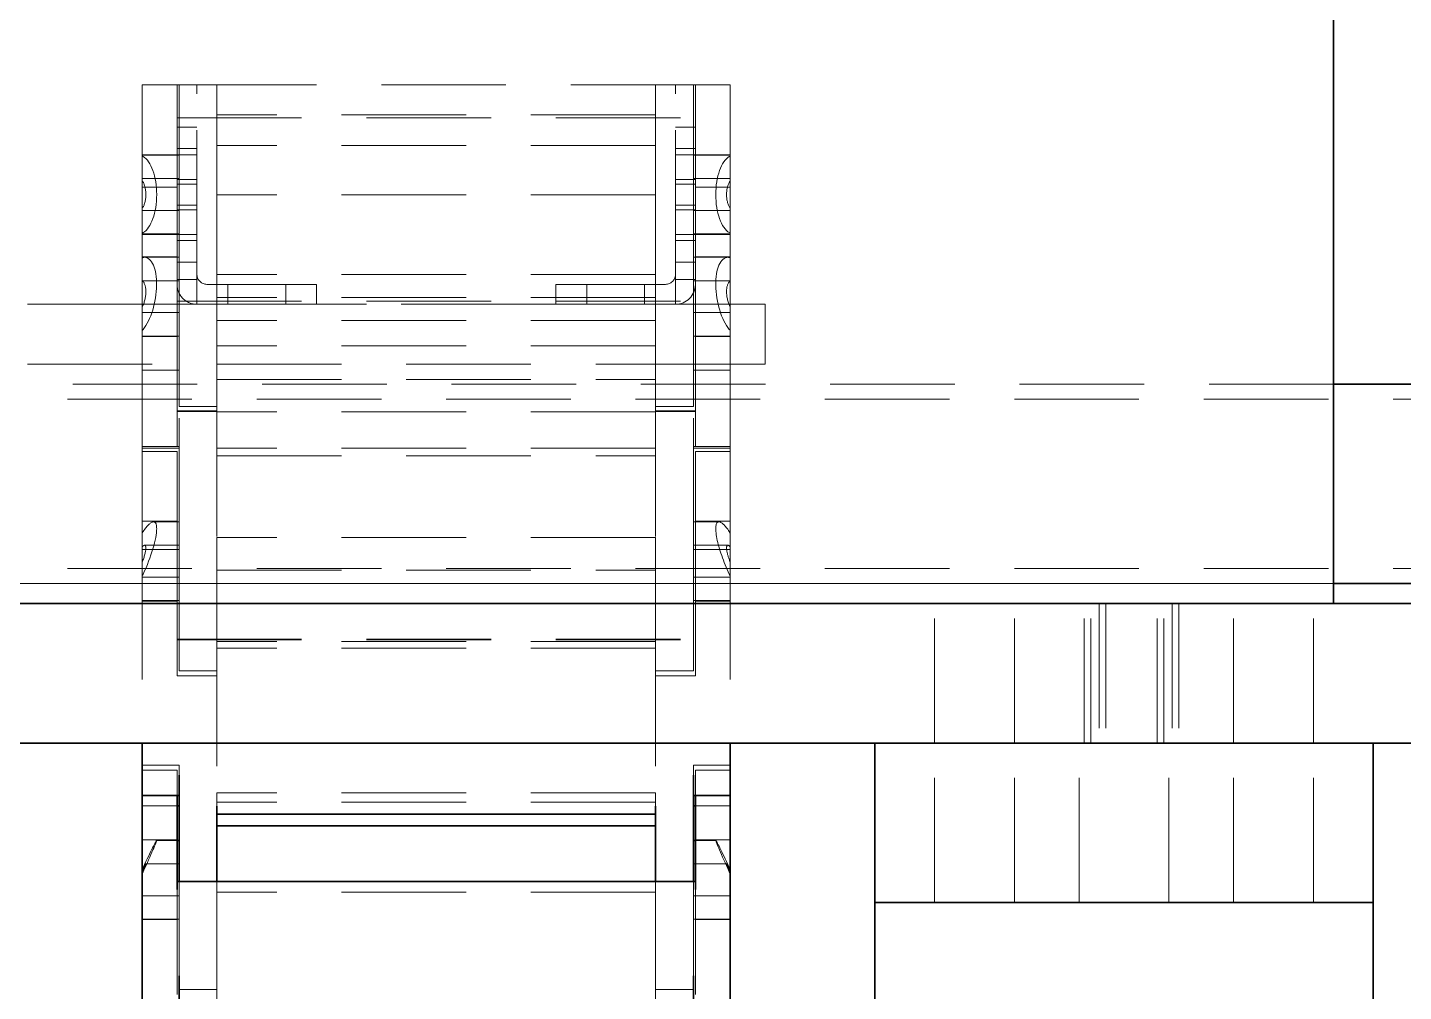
# Model space of a CAD drawing. Header units: millimetres. Extents: x -10155 to 20189, y -25550 to -22580.
# Drawn here: x -9386.2 to -9248.2, y -24658 to -24561.3 of the extents above; entities that cross this region are included whole.
import ezdxf

# ---------------------------------------------------------------- set-up
doc = ezdxf.new("R2010")
doc.units = ezdxf.units.MM
doc.linetypes.add('HIDDEN-HOKUTO', pattern=[3.8, 2.5, -1.3])
doc.layers.add('AM_HID', color=1, linetype='HIDDEN-HOKUTO', lineweight=25)

msp = doc.modelspace()

# ---------------------------------------------------------------- linework, layer by layer
at = {"color": 7, "lineweight": 35}
for p, q in [((-9255.218, -24619.046), (-9255.218, -24499.046)), ((-9096.747, -24597.046), (-9255.217, -24597.046)), ((-9648.748, -24619.046), (-9242.247, -24619.046)), ((-9412.748, -24633.046), (-9242.247, -24633.046)), ((-9301.248, -24633.046), (-9251.248, -24633.046)), ((-9367.248, -24640.181), (-9323.248, -24640.181)), ((-9367.248, -24641.364), (-9323.248, -24641.364)), ((-9371.248, -24646.921), (-9319.248, -24646.921)), ((-9301.248, -24649.046), (-9251.248, -24649.046)), ((-9301.248, -24649.046), (-9301.248, -24688.046)), ((-9251.248, -24649.046), (-9251.248, -24688.046))]:
    msp.add_line(p, q, dxfattribs=at)
at = {"color": 7, "lineweight": 35, "ltscale": 0.324261}
msp.add_line((-9242.247, -24617.046), (-9255.217, -24617.046), dxfattribs=at)
at = {"color": 7, "lineweight": 35, "ltscale": 0.080469}
for p, q in [((-9374.748, -24633.046), (-9374.748, -24636.265)), ((-9315.748, -24633.046), (-9315.748, -24636.265))]:
    msp.add_line(p, q, dxfattribs=at)
at = {"color": 7, "lineweight": 35, "ltscale": 0.4}
for p, q in [((-9301.248, -24633.046), (-9301.248, -24649.046)), ((-9251.248, -24633.046), (-9251.248, -24649.046))]:
    msp.add_line(p, q, dxfattribs=at)
at = {"color": 7, "lineweight": 35, "ltscale": 0.095889}
msp.add_line((-9374.748, -24639.594), (-9374.748, -24635.759), dxfattribs=at)
at = {"color": 7, "lineweight": 35, "ltscale": 0.050607}
for p, q in [((-9374.748, -24638.289), (-9374.748, -24636.265)), ((-9315.748, -24638.289), (-9315.748, -24636.265))]:
    msp.add_line(p, q, dxfattribs=at)
at = {"color": 7, "lineweight": 35, "ltscale": 0.246442}
for p, q in [((-9371.047, -24636.265), (-9371.047, -24646.122)), ((-9319.447, -24636.265), (-9319.447, -24646.122))]:
    msp.add_line(p, q, dxfattribs=at)
at = {"color": 7, "lineweight": 35, "ltscale": 7.93457e-05}
for p, q in [((-9374.748, -24638.292), (-9374.748, -24638.289)), ((-9315.748, -24638.292), (-9315.748, -24638.289))]:
    msp.add_line(p, q, dxfattribs=at)
at = {"color": 7, "lineweight": 35, "ltscale": 0.011761}
msp.add_line((-9374.748, -24638.759), (-9374.748, -24638.289), dxfattribs=at)
at = {"color": 7, "lineweight": 35, "ltscale": 0.092505}
msp.add_line((-9374.748, -24638.292), (-9371.047, -24638.292), dxfattribs=at)
at = {"color": 7, "lineweight": 35, "ltscale": 0.014507}
msp.add_line((-9374.748, -24639.339), (-9374.748, -24638.759), dxfattribs=at)
at = {"color": 7, "lineweight": 35, "ltscale": 8.08716e-05}
msp.add_line((-9374.748, -24639.343), (-9374.748, -24639.339), dxfattribs=at)
at = {"color": 7, "lineweight": 35, "ltscale": 0.032544}
for p, q in [((-9371.248, -24639.594), (-9371.248, -24638.292)), ((-9319.248, -24639.594), (-9319.248, -24638.292)), ((-9315.748, -24639.594), (-9315.748, -24638.292))]:
    msp.add_line(p, q, dxfattribs=at)
at = {"color": 7, "lineweight": 35, "ltscale": 0.005005}
for p, q in [((-9371.248, -24639.343), (-9371.047, -24639.343)), ((-9371.248, -24642.809), (-9371.047, -24642.809))]:
    msp.add_line(p, q, dxfattribs=at)
at = {"color": 7, "lineweight": 35, "ltscale": 0.168814}
for p, q in [((-9367.248, -24639.37), (-9367.248, -24646.122)), ((-9323.248, -24639.37), (-9323.248, -24646.122))]:
    msp.add_line(p, q, dxfattribs=at)
at = {"color": 7, "lineweight": 35, "ltscale": 0.092493}
msp.add_line((-9315.748, -24638.292), (-9319.447, -24638.292), dxfattribs=at)
at = {"color": 7, "lineweight": 35, "ltscale": 0.004993}
for p, q in [((-9319.248, -24639.343), (-9319.447, -24639.343)), ((-9319.447, -24642.809), (-9319.248, -24642.809))]:
    msp.add_line(p, q, dxfattribs=at)
at = {"color": 7, "lineweight": 35, "ltscale": 0.419733}
for p, q in [((-9374.748, -24639.594), (-9374.748, -24656.383)), ((-9315.748, -24639.594), (-9315.748, -24656.383))]:
    msp.add_line(p, q, dxfattribs=at)
at = {"color": 7, "lineweight": 35, "ltscale": 0.203212}
for p, q in [((-9371.248, -24639.594), (-9371.248, -24647.723)), ((-9319.248, -24639.594), (-9319.248, -24647.723))]:
    msp.add_line(p, q, dxfattribs=at)
at = {"color": 7, "lineweight": 35, "ltscale": 0.121498}
msp.add_line((-9374.748, -24645.742), (-9374.748, -24650.602), dxfattribs=at)
at = {"color": 7, "lineweight": 35, "ltscale": 0.019952}
for p, q in [((-9371.047, -24646.921), (-9371.047, -24646.122)), ((-9367.248, -24646.921), (-9367.248, -24646.122)), ((-9323.248, -24646.122), (-9323.248, -24646.921)), ((-9319.447, -24646.921), (-9319.447, -24646.122))]:
    msp.add_line(p, q, dxfattribs=at)
at = {"color": 7, "lineweight": 35, "ltscale": 0.00025177}
msp.add_line((-9374.748, -24650.605), (-9374.748, -24650.595), dxfattribs=at)
at = {"color": 7, "lineweight": 35, "ltscale": 0.067567}
for p, q in [((-9374.748, -24659.086), (-9374.748, -24656.383)), ((-9315.748, -24659.086), (-9315.748, -24656.383))]:
    msp.add_line(p, q, dxfattribs=at)
at = {"color": 7, "lineweight": 35, "ltscale": 0.155334}
for p, q in [((-9371.047, -24656.383), (-9371.047, -24662.597)), ((-9319.447, -24656.383), (-9319.447, -24662.597))]:
    msp.add_line(p, q, dxfattribs=at)
at = {"layer": 'AM_HID', "color": 1, "lineweight": 13, "ltscale": 5}
for p, q in [((-9371.248, -24567.046), (-9374.748, -24567.046)), ((-9374.748, -24578.046), (-9374.748, -24567.046)), ((-9374.748, -24574.526), (-9374.748, -24567.046)), ((-9374.748, -24567.046), (-9371.248, -24567.046)), ((-9319.248, -24567.046), (-9371.248, -24567.046)), ((-9371.248, -24578.046), (-9371.248, -24567.046)), ((-9371.248, -24567.949), (-9371.248, -24567.046)), ((-9371.248, -24567.046), (-9369.248, -24567.046)), ((-9371.047, -24568.963), (-9371.047, -24567.046)), ((-9369.248, -24567.046), (-9369.248, -24567.949)), ((-9367.248, -24567.813), (-9367.248, -24567.046)), ((-9323.248, -24567.813), (-9323.248, -24567.046)), ((-9321.248, -24567.949), (-9321.248, -24567.046)), ((-9319.248, -24567.046), (-9321.248, -24567.046)), ((-9319.447, -24568.963), (-9319.447, -24567.046)), ((-9315.748, -24567.046), (-9319.248, -24567.046)), ((-9319.248, -24578.046), (-9319.248, -24567.046)), ((-9319.248, -24567.046), (-9315.748, -24567.046)), ((-9319.248, -24567.949), (-9319.248, -24567.046)), ((-9315.748, -24578.046), (-9315.748, -24567.046)), ((-9315.748, -24574.526), (-9315.748, -24567.046)), ((-9371.248, -24567.949), (-9371.248, -24584.073)), ((-9371.047, -24570.261), (-9371.047, -24568.963)), ((-9369.248, -24584.073), (-9369.248, -24567.949)), ((-9367.248, -24568.453), (-9367.248, -24567.813)), ((-9367.248, -24570.046), (-9367.248, -24568.453)), ((-9323.248, -24568.453), (-9323.248, -24567.813)), ((-9323.248, -24570.046), (-9323.248, -24568.453)), ((-9321.248, -24584.073), (-9321.248, -24567.949)), ((-9319.447, -24570.261), (-9319.447, -24568.963)), ((-9319.248, -24567.949), (-9319.248, -24584.073)), ((-9371.248, -24570.338), (-9319.248, -24570.338)), ((-9371.047, -24578.046), (-9371.047, -24570.261)), ((-9367.248, -24578.046), (-9367.248, -24570.046)), ((-9323.248, -24570.046), (-9367.248, -24570.046)), ((-9323.248, -24570.046), (-9323.248, -24578.046)), ((-9319.447, -24578.046), (-9319.447, -24570.261)), ((-9369.248, -24571.274), (-9371.248, -24571.274)), ((-9321.248, -24571.274), (-9319.248, -24571.274)), ((-9367.248, -24581.726), (-9367.248, -24573.111)), ((-9323.248, -24573.111), (-9367.248, -24573.111)), ((-9323.248, -24573.111), (-9323.248, -24581.726)), ((-9374.748, -24574.046), (-9371.248, -24574.046)), ((-9374.748, -24574.046), (-9371.248, -24574.046)), ((-9374.748, -24588.468), (-9374.748, -24574.526)), ((-9374.647, -24574.096), (-9371.047, -24574.096)), ((-9369.248, -24573.429), (-9371.248, -24573.429)), ((-9371.248, -24574.046), (-9369.248, -24574.046)), ((-9321.248, -24573.429), (-9319.248, -24573.429)), ((-9319.248, -24574.046), (-9321.248, -24574.046)), ((-9319.447, -24574.096), (-9315.848, -24574.096)), ((-9319.248, -24574.046), (-9315.748, -24574.046)), ((-9319.248, -24574.046), (-9315.748, -24574.046)), ((-9315.748, -24588.468), (-9315.748, -24574.526)), ((-9374.748, -24576.446), (-9371.047, -24576.446)), ((-9374.748, -24577.286), (-9371.248, -24577.286)), ((-9369.248, -24576.515), (-9371.248, -24576.515)), ((-9369.248, -24577.003), (-9371.248, -24577.003)), ((-9371.047, -24578.046), (-9371.047, -24576.446)), ((-9321.248, -24576.515), (-9319.248, -24576.515)), ((-9321.248, -24577.003), (-9319.248, -24577.003)), ((-9319.447, -24578.046), (-9319.447, -24576.446)), ((-9319.447, -24576.446), (-9315.748, -24576.446)), ((-9319.248, -24577.286), (-9315.748, -24577.286)), ((-9374.748, -24589.046), (-9374.748, -24578.046)), ((-9371.248, -24589.046), (-9371.248, -24578.046)), ((-9371.047, -24578.046), (-9371.047, -24579.646)), ((-9371.047, -24585.832), (-9371.047, -24578.046)), ((-9367.248, -24585.296), (-9367.248, -24578.046)), ((-9323.248, -24578.063), (-9367.248, -24578.063)), ((-9323.248, -24578.046), (-9323.248, -24585.296)), ((-9319.447, -24585.832), (-9319.447, -24578.046)), ((-9319.447, -24579.646), (-9319.447, -24578.046)), ((-9319.248, -24589.046), (-9319.248, -24578.046)), ((-9315.748, -24589.046), (-9315.748, -24578.046)), ((-9374.748, -24579.646), (-9371.047, -24579.646)), ((-9369.248, -24579.09), (-9371.248, -24579.09)), ((-9369.248, -24579.577), (-9371.248, -24579.577)), ((-9321.248, -24579.09), (-9319.248, -24579.09)), ((-9321.248, -24579.577), (-9319.248, -24579.577)), ((-9319.447, -24579.646), (-9315.748, -24579.646)), ((-9374.748, -24582.046), (-9371.248, -24582.046)), ((-9374.748, -24582.046), (-9371.248, -24582.046)), ((-9374.647, -24581.996), (-9371.047, -24581.996)), ((-9371.248, -24582.046), (-9369.248, -24582.046)), ((-9369.248, -24582.664), (-9371.248, -24582.664)), ((-9367.248, -24587.772), (-9367.248, -24581.726)), ((-9323.248, -24581.726), (-9323.248, -24587.772)), ((-9319.248, -24582.046), (-9321.248, -24582.046)), ((-9321.248, -24582.664), (-9319.248, -24582.664)), ((-9319.447, -24581.996), (-9315.848, -24581.996)), ((-9319.248, -24582.046), (-9315.748, -24582.046)), ((-9319.248, -24582.046), (-9315.748, -24582.046)), ((-9371.248, -24586.092), (-9371.248, -24584.073)), ((-9369.248, -24584.073), (-9369.248, -24586.046)), ((-9321.248, -24586.046), (-9321.248, -24584.073)), ((-9319.248, -24586.092), (-9319.248, -24584.073)), ((-9374.748, -24584.286), (-9371.248, -24584.286)), ((-9374.533, -24584.336), (-9371.047, -24584.336)), ((-9369.248, -24584.819), (-9371.248, -24584.819)), ((-9367.248, -24586.046), (-9367.248, -24585.296)), ((-9323.248, -24585.296), (-9323.248, -24586.046)), ((-9321.248, -24584.819), (-9319.248, -24584.819)), ((-9319.447, -24584.336), (-9315.962, -24584.336)), ((-9319.248, -24584.286), (-9315.748, -24584.286)), ((-9374.748, -24586.686), (-9371.047, -24586.686)), ((-9371.248, -24586.092), (-9371.248, -24587.046)), ((-9371.248, -24586.546), (-9369.248, -24586.546)), ((-9371.047, -24587.13), (-9371.047, -24585.832)), ((-9369.248, -24586.046), (-9369.247, -24586.092)), ((-9369.248, -24589.046), (-9369.248, -24586.046)), ((-9367.248, -24587.64), (-9367.248, -24586.046)), ((-9323.248, -24586.046), (-9367.248, -24586.046)), ((-9323.248, -24587.64), (-9323.248, -24586.046)), ((-9321.248, -24589.046), (-9321.248, -24586.046)), ((-9321.248, -24586.046), (-9321.248, -24586.092)), ((-9319.248, -24586.546), (-9321.248, -24586.546)), ((-9319.447, -24587.13), (-9319.447, -24585.832)), ((-9319.447, -24586.686), (-9315.748, -24586.686)), ((-9319.248, -24586.092), (-9319.248, -24587.046)), ((-9371.047, -24589.046), (-9371.047, -24587.13)), ((-9360.748, -24587.046), (-9368.248, -24587.046)), ((-9367.248, -24588.28), (-9367.248, -24587.64)), ((-9367.248, -24588.352), (-9367.248, -24587.772)), ((-9367.248, -24589.046), (-9367.248, -24588.28)), ((-9367.248, -24588.352), (-9367.248, -24593.222)), ((-9323.248, -24588.352), (-9367.248, -24588.352)), ((-9366.147, -24589.046), (-9366.147, -24587.046)), ((-9366.147, -24589.046), (-9366.147, -24587.046)), ((-9360.748, -24587.046), (-9357.248, -24587.046)), ((-9360.348, -24587.046), (-9360.348, -24589.046)), ((-9360.348, -24587.046), (-9360.348, -24589.046)), ((-9357.248, -24589.046), (-9357.248, -24587.046)), ((-9333.248, -24587.046), (-9329.748, -24587.046)), ((-9333.248, -24589.046), (-9333.248, -24587.046)), ((-9330.147, -24589.046), (-9330.147, -24587.046)), ((-9330.147, -24589.046), (-9330.147, -24587.046)), ((-9322.248, -24587.046), (-9329.748, -24587.046)), ((-9324.348, -24587.046), (-9324.348, -24589.046)), ((-9324.348, -24587.046), (-9324.348, -24589.046)), ((-9323.248, -24588.28), (-9323.248, -24587.64)), ((-9323.248, -24587.772), (-9323.248, -24588.352)), ((-9323.248, -24589.046), (-9323.248, -24588.28)), ((-9323.248, -24588.352), (-9323.248, -24593.222)), ((-9319.447, -24589.046), (-9319.447, -24587.13)), ((-9317.248, -24589.046), (-9386.248, -24589.046)), ((-9374.748, -24588.468), (-9374.748, -24595.548)), ((-9371.248, -24589.046), (-9374.748, -24589.046)), ((-9374.748, -24594.439), (-9374.748, -24589.046)), ((-9371.248, -24588.723), (-9319.248, -24588.723)), ((-9369.248, -24589.046), (-9371.248, -24589.046)), ((-9371.248, -24589.046), (-9371.248, -24591.896)), ((-9371.047, -24588.996), (-9371.047, -24589.886)), ((-9371.047, -24592.954), (-9371.047, -24589.046)), ((-9360.748, -24589.046), (-9369.248, -24589.046)), ((-9360.748, -24589.046), (-9357.248, -24589.046)), ((-9333.248, -24589.046), (-9357.248, -24589.046)), ((-9333.248, -24589.046), (-9329.748, -24589.046)), ((-9329.748, -24589.046), (-9321.248, -24589.046)), ((-9319.248, -24589.046), (-9321.248, -24589.046)), ((-9319.447, -24589.886), (-9319.447, -24588.996)), ((-9319.447, -24592.954), (-9319.447, -24589.046)), ((-9315.748, -24589.046), (-9319.248, -24589.046)), ((-9319.248, -24589.046), (-9319.248, -24591.896)), ((-9317.248, -24589.046), (-9312.248, -24589.046)), ((-9315.748, -24588.468), (-9315.748, -24595.548)), ((-9315.748, -24594.439), (-9315.748, -24589.046)), ((-9312.248, -24595.046), (-9312.248, -24589.046)), ((-9374.748, -24589.886), (-9371.047, -24589.886)), ((-9367.248, -24597.819), (-9367.248, -24590.66)), ((-9323.248, -24590.66), (-9367.248, -24590.66)), ((-9323.248, -24590.66), (-9323.248, -24597.819)), ((-9319.447, -24589.886), (-9315.748, -24589.886)), ((-9374.748, -24592.286), (-9371.248, -24592.286)), ((-9374.647, -24592.236), (-9371.047, -24592.236)), ((-9371.248, -24594.439), (-9371.248, -24591.896)), ((-9319.447, -24592.236), (-9315.848, -24592.236)), ((-9319.248, -24594.439), (-9319.248, -24591.896)), ((-9319.248, -24592.286), (-9315.748, -24592.286)), ((-9371.047, -24594.346), (-9371.047, -24592.954)), ((-9367.248, -24595.346), (-9367.248, -24593.222)), ((-9323.248, -24593.222), (-9367.248, -24593.222)), ((-9323.248, -24595.346), (-9323.248, -24593.222)), ((-9319.447, -24594.346), (-9319.447, -24592.954)), ((-9386.248, -24595.046), (-9317.248, -24595.046)), ((-9374.748, -24594.439), (-9374.748, -24612.78)), ((-9371.248, -24594.439), (-9371.248, -24603.319)), ((-9371.047, -24595.649), (-9371.047, -24594.346)), ((-9319.447, -24595.649), (-9319.447, -24594.346)), ((-9319.248, -24594.439), (-9319.248, -24603.319)), ((-9312.248, -24595.046), (-9317.248, -24595.046)), ((-9315.748, -24594.439), (-9315.748, -24612.78)), ((-9374.748, -24595.649), (-9374.748, -24595.548)), ((-9374.748, -24595.649), (-9371.047, -24595.649)), ((-9371.047, -24595.548), (-9371.047, -24598.708)), ((-9367.248, -24596.062), (-9367.248, -24595.346)), ((-9367.248, -24596.584), (-9367.248, -24596.062)), ((-9367.248, -24596.543), (-9367.248, -24598.708)), ((-9367.248, -24596.584), (-9323.248, -24596.584)), ((-9323.248, -24596.062), (-9323.248, -24595.346)), ((-9323.248, -24596.584), (-9323.248, -24596.062)), ((-9323.248, -24596.543), (-9323.248, -24598.708)), ((-9319.447, -24595.548), (-9319.447, -24598.708)), ((-9315.748, -24595.649), (-9319.447, -24595.649)), ((-9315.748, -24595.649), (-9315.748, -24595.548)), ((-9255.217, -24597.046), (-9505.218, -24597.046)), ((-9367.248, -24599.748), (-9367.248, -24597.819)), ((-9323.248, -24597.819), (-9323.248, -24599.733)), ((-8666.748, -24598.546), (-9655.748, -24598.546)), ((-9371.047, -24599.286), (-9371.047, -24598.708)), ((-9371.047, -24599.286), (-9367.248, -24599.286)), ((-9367.248, -24599.286), (-9367.248, -24598.708)), ((-9323.248, -24598.708), (-9323.248, -24599.286)), ((-9323.248, -24599.286), (-9319.447, -24599.286)), ((-9319.447, -24599.286), (-9319.447, -24598.708)), ((-9371.248, -24599.732), (-9367.248, -24599.732)), ((-9371.248, -24599.786), (-9367.248, -24599.786)), ((-9371.047, -24603.135), (-9371.047, -24600.474)), ((-9367.248, -24599.825), (-9367.248, -24599.732)), ((-9367.248, -24599.825), (-9367.248, -24612.439)), ((-9323.248, -24599.825), (-9367.248, -24599.825)), ((-9323.248, -24599.732), (-9323.248, -24599.825)), ((-9323.248, -24599.732), (-9319.248, -24599.732)), ((-9323.248, -24599.786), (-9319.248, -24599.786)), ((-9323.248, -24599.825), (-9323.248, -24612.439)), ((-9319.447, -24603.135), (-9319.447, -24600.474)), ((-9374.748, -24603.312), (-9371.047, -24603.312)), ((-9374.748, -24603.463), (-9371.047, -24603.463)), ((-9371.047, -24603.312), (-9371.047, -24603.135)), ((-9371.047, -24605.279), (-9371.047, -24603.312)), ((-9323.248, -24603.489), (-9367.248, -24603.489)), ((-9319.447, -24603.312), (-9319.447, -24603.135)), ((-9319.447, -24605.279), (-9319.447, -24603.312)), ((-9315.748, -24603.312), (-9319.447, -24603.312)), ((-9315.748, -24603.463), (-9319.447, -24603.463)), ((-9374.748, -24614.176), (-9374.748, -24603.812)), ((-9374.748, -24603.812), (-9371.248, -24603.812)), ((-9371.248, -24614.176), (-9371.248, -24603.812)), ((-9367.248, -24604.248), (-9323.248, -24604.248)), ((-9319.248, -24614.176), (-9319.248, -24603.812)), ((-9319.248, -24603.812), (-9315.748, -24603.812)), ((-9315.748, -24614.176), (-9315.748, -24603.812)), ((-9371.047, -24612.151), (-9371.047, -24605.279)), ((-9319.447, -24612.151), (-9319.447, -24605.279)), ((-9374.748, -24610.812), (-9371.248, -24610.812)), ((-9373.603, -24610.862), (-9371.047, -24610.862)), ((-9319.447, -24610.862), (-9316.892, -24610.862)), ((-9319.248, -24610.812), (-9315.748, -24610.812)), ((-9374.748, -24612.042), (-9374.647, -24611.835)), ((-9374.748, -24613.374), (-9374.748, -24612.042)), ((-9374.748, -24613.624), (-9374.748, -24612.78)), ((-9371.047, -24613.297), (-9371.047, -24612.151)), ((-9371.047, -24612.78), (-9371.047, -24620.965)), ((-9367.248, -24614.922), (-9367.248, -24612.439)), ((-9323.248, -24612.439), (-9367.248, -24612.439)), ((-9323.248, -24614.922), (-9323.248, -24612.439)), ((-9319.447, -24613.297), (-9319.447, -24612.151)), ((-9319.447, -24612.78), (-9319.447, -24620.965)), ((-9315.748, -24613.374), (-9315.748, -24612.042)), ((-9315.748, -24613.624), (-9315.748, -24612.78)), ((-9374.748, -24613.374), (-9374.748, -24615.117)), ((-9374.748, -24613.624), (-9371.047, -24613.624)), ((-9374.748, -24614.176), (-9374.748, -24633.046)), ((-9374.504, -24613.212), (-9371.047, -24613.212)), ((-9371.248, -24614.176), (-9371.248, -24624.87)), ((-9371.047, -24613.486), (-9371.047, -24613.212)), ((-9371.047, -24613.624), (-9371.047, -24613.297)), ((-9371.047, -24613.486), (-9371.047, -24616.412)), ((-9319.447, -24613.486), (-9319.447, -24613.212)), ((-9319.447, -24613.212), (-9315.991, -24613.212)), ((-9319.447, -24613.624), (-9319.447, -24613.297)), ((-9319.447, -24616.412), (-9319.447, -24613.486)), ((-9315.748, -24613.624), (-9319.447, -24613.624)), ((-9319.248, -24614.176), (-9319.248, -24624.87)), ((-9315.748, -24613.374), (-9315.748, -24615.117)), ((-9315.748, -24614.176), (-9315.748, -24633.046)), ((-8666.748, -24615.546), (-9655.748, -24615.546)), ((-9374.748, -24616.255), (-9374.748, -24614.924)), ((-9367.248, -24615.565), (-9367.248, -24614.922)), ((-9367.248, -24615.358), (-9367.248, -24620.965)), ((-9367.248, -24615.696), (-9367.248, -24615.565)), ((-9367.248, -24615.696), (-9323.248, -24615.696)), ((-9323.248, -24615.565), (-9323.248, -24614.922)), ((-9323.248, -24615.358), (-9323.248, -24620.965)), ((-9323.248, -24615.696), (-9323.248, -24615.565)), ((-9315.748, -24616.255), (-9315.748, -24614.924)), ((-9255.217, -24617.046), (-9498.748, -24617.046)), ((-8843.747, -24617.046), (-9498.748, -24617.046)), ((-9374.748, -24616.255), (-9374.748, -24618.662)), ((-9374.748, -24616.256), (-9374.748, -24616.412)), ((-9374.748, -24616.412), (-9371.047, -24616.412)), ((-9319.447, -24616.412), (-9315.748, -24616.412)), ((-9315.748, -24616.255), (-9315.748, -24618.639)), ((-9505.218, -24619.046), (-9255.218, -24619.046)), ((-9374.748, -24618.812), (-9371.248, -24618.812)), ((-9374.647, -24618.762), (-9371.047, -24618.762)), ((-9319.447, -24618.762), (-9315.848, -24618.762)), ((-9319.248, -24618.812), (-9315.748, -24618.812)), ((-9295.248, -24633.046), (-9295.248, -24619.046)), ((-9287.248, -24633.046), (-9287.248, -24619.046)), ((-9280.248, -24633.046), (-9280.248, -24619.046)), ((-9279.571, -24633.046), (-9279.571, -24619.046)), ((-9278.748, -24619.046), (-9278.748, -24633.046)), ((-9278.748, -24619.046), (-9278.748, -24633.046)), ((-9278.748, -24619.046), (-9278.748, -24633.046)), ((-9278.748, -24619.046), (-9278.748, -24633.046)), ((-9278.071, -24619.046), (-9278.071, -24633.046)), ((-9278.071, -24619.046), (-9278.071, -24633.046)), ((-9272.924, -24633.046), (-9272.924, -24619.046)), ((-9272.248, -24633.046), (-9272.248, -24619.046)), ((-9271.424, -24619.046), (-9271.424, -24633.046)), ((-9271.424, -24619.046), (-9271.424, -24633.046)), ((-9270.748, -24619.046), (-9270.748, -24633.046)), ((-9270.748, -24619.046), (-9270.748, -24633.046)), ((-9270.748, -24619.046), (-9270.748, -24633.046)), ((-9270.748, -24619.046), (-9270.748, -24633.046)), ((-9265.248, -24633.046), (-9265.248, -24619.046)), ((-9257.248, -24633.046), (-9257.248, -24619.046)), ((-9371.047, -24625.812), (-9371.047, -24620.965)), ((-9367.248, -24625.812), (-9367.248, -24620.965)), ((-9323.248, -24620.965), (-9323.248, -24625.812)), ((-9319.447, -24625.812), (-9319.447, -24620.965)), ((-9371.248, -24622.627), (-9319.248, -24622.627)), ((-9371.248, -24622.703), (-9319.248, -24622.703)), ((-9367.248, -24622.856), (-9367.248, -24638.048)), ((-9323.248, -24622.856), (-9367.248, -24622.856)), ((-9323.248, -24622.856), (-9323.248, -24638.048)), ((-9323.248, -24623.522), (-9367.248, -24623.522)), ((-9371.248, -24626.293), (-9371.248, -24624.87)), ((-9319.248, -24626.293), (-9319.248, -24624.87)), ((-9371.248, -24626.312), (-9371.248, -24626.293)), ((-9371.248, -24626.312), (-9367.248, -24626.312)), ((-9371.047, -24625.812), (-9367.248, -24625.812)), ((-9323.248, -24625.812), (-9319.447, -24625.812)), ((-9323.248, -24626.312), (-9319.248, -24626.312)), ((-9319.248, -24626.312), (-9319.248, -24626.293)), ((-9295.248, -24649.046), (-9295.248, -24633.046)), ((-9287.248, -24649.046), (-9287.248, -24633.046)), ((-9280.748, -24649.046), (-9280.748, -24633.046)), ((-9271.748, -24649.046), (-9271.748, -24633.046)), ((-9265.248, -24649.046), (-9265.248, -24633.046)), ((-9257.248, -24649.046), (-9257.248, -24633.046)), ((-9374.748, -24635.259), (-9371.047, -24635.259)), ((-9371.047, -24636.666), (-9371.047, -24635.259)), ((-9319.447, -24636.666), (-9319.447, -24635.259)), ((-9315.748, -24635.259), (-9319.447, -24635.259)), ((-9374.748, -24635.759), (-9371.248, -24635.759)), ((-9371.248, -24638.292), (-9371.248, -24635.759)), ((-9319.248, -24638.292), (-9319.248, -24635.759)), ((-9319.248, -24635.759), (-9315.748, -24635.759)), ((-9315.748, -24638.292), (-9315.748, -24635.759)), ((-9374.748, -24639.343), (-9371.248, -24639.343)), ((-9367.248, -24639.369), (-9367.248, -24638.048)), ((-9323.248, -24638.048), (-9367.248, -24638.048)), ((-9323.248, -24638.973), (-9367.248, -24638.973)), ((-9323.248, -24639.369), (-9323.248, -24638.048)), ((-9315.748, -24639.343), (-9319.248, -24639.343)), ((-9315.748, -24638.759), (-9315.748, -24638.289)), ((-9315.748, -24639.339), (-9315.748, -24638.759)), ((-9315.748, -24639.343), (-9315.748, -24639.339)), ((-9374.748, -24642.759), (-9371.248, -24642.759)), ((-9373.293, -24642.809), (-9371.248, -24642.809)), ((-9319.248, -24642.759), (-9315.748, -24642.759)), ((-9319.248, -24642.809), (-9317.201, -24642.809)), ((-9374.379, -24645.158), (-9374.377, -24645.161)), ((-9374.379, -24645.158), (-9371.047, -24645.158)), ((-9371.047, -24645.158), (-9371.047, -24648.356)), ((-9319.447, -24648.356), (-9319.447, -24645.158)), ((-9319.447, -24645.158), (-9316.116, -24645.158)), ((-9316.118, -24645.161), (-9316.116, -24645.158)), ((-9315.748, -24645.742), (-9315.748, -24650.602)), ((-9371.248, -24647.475), (-9371.248, -24646.921)), ((-9371.248, -24648.81), (-9371.248, -24647.475)), ((-9371.047, -24657.74), (-9371.047, -24646.921)), ((-9367.248, -24657.74), (-9367.248, -24646.921)), ((-9323.248, -24646.921), (-9323.248, -24657.74)), ((-9319.447, -24657.74), (-9319.447, -24646.921)), ((-9319.248, -24647.475), (-9319.248, -24646.921)), ((-9319.248, -24648.81), (-9319.248, -24647.475)), ((-9374.748, -24648.358), (-9371.047, -24648.358)), ((-9371.248, -24655.485), (-9371.248, -24648.81)), ((-9371.047, -24648.358), (-9371.047, -24648.356)), ((-9367.248, -24648.014), (-9367.248, -24658.744)), ((-9323.248, -24648.014), (-9367.248, -24648.014)), ((-9323.248, -24648.014), (-9323.248, -24658.744)), ((-9319.447, -24648.358), (-9319.447, -24648.356)), ((-9319.447, -24648.358), (-9315.748, -24648.358)), ((-9319.248, -24655.485), (-9319.248, -24648.81)), ((-9374.748, -24650.759), (-9371.248, -24650.759)), ((-9374.647, -24650.708), (-9371.047, -24650.708)), ((-9319.447, -24650.708), (-9315.848, -24650.708)), ((-9319.248, -24650.759), (-9315.748, -24650.759)), ((-9371.248, -24658.259), (-9371.248, -24655.485)), ((-9319.248, -24658.259), (-9319.248, -24655.485)), ((-9371.047, -24657.759), (-9371.047, -24657.74)), ((-9371.047, -24657.759), (-9367.248, -24657.759)), ((-9367.248, -24657.759), (-9367.248, -24657.74)), ((-9323.248, -24657.74), (-9323.248, -24657.759)), ((-9323.248, -24657.759), (-9319.447, -24657.759)), ((-9319.447, -24657.759), (-9319.447, -24657.74))]:
    msp.add_line(p, q, dxfattribs=at)
for points in [[(-9374.748, -24574.28), (-9374.732, -24574.233), (-9374.711, -24574.219), (-9374.696, -24574.216), (-9374.647, -24574.229)], [(-9315.848, -24574.096), (-9315.782, -24574.121), (-9315.748, -24574.182), (-9315.748, -24574.224)], [(-9315.848, -24574.229), (-9315.811, -24574.216), (-9315.791, -24574.217), (-9315.775, -24574.223), (-9315.759, -24574.238), (-9315.748, -24574.28)], [(-9374.647, -24581.863), (-9374.692, -24581.877), (-9374.712, -24581.874), (-9374.731, -24581.86), (-9374.748, -24581.812)], [(-9315.748, -24581.812), (-9315.751, -24581.838), (-9315.765, -24581.862), (-9315.782, -24581.873), (-9315.8, -24581.877), (-9315.848, -24581.863)], [(-9315.748, -24581.869), (-9315.756, -24581.938), (-9315.806, -24581.987), (-9315.848, -24581.996)], [(-9374.647, -24591.577), (-9374.692, -24591.621), (-9374.712, -24591.632), (-9374.725, -24591.634), (-9374.731, -24591.632), (-9374.743, -24591.621), (-9374.748, -24591.598)], [(-9374.647, -24592.236), (-9374.713, -24592.212), (-9374.747, -24592.151), (-9374.748, -24592.109)], [(-9315.748, -24591.598), (-9315.749, -24591.614), (-9315.755, -24591.627), (-9315.764, -24591.633), (-9315.778, -24591.633), (-9315.787, -24591.63), (-9315.805, -24591.62), (-9315.848, -24591.577)], [(-9315.848, -24611.835), (-9315.76, -24611.996), (-9315.748, -24612.036), (-9315.748, -24612.042)], [(-9374.647, -24616.105), (-9374.712, -24616.227), (-9374.731, -24616.254), (-9374.74, -24616.261), (-9374.745, -24616.262), (-9374.748, -24616.255)], [(-9315.748, -24616.255), (-9315.748, -24616.26), (-9315.748, -24616.262), (-9315.75, -24616.263), (-9315.753, -24616.262), (-9315.758, -24616.259), (-9315.767, -24616.25), (-9315.811, -24616.178), (-9315.848, -24616.105)], [(-9315.748, -24618.639), (-9315.756, -24618.704), (-9315.806, -24618.753), (-9315.848, -24618.762)], [(-9374.748, -24645.88), (-9374.401, -24645.188), (-9374.383, -24645.162), (-9374.38, -24645.159), (-9374.379, -24645.158)], [(-9374.377, -24645.161), (-9374.379, -24645.172), (-9374.394, -24645.218), (-9374.748, -24646.04)], [(-9315.748, -24646.04), (-9316.108, -24645.197), (-9316.116, -24645.168), (-9316.118, -24645.161)], [(-9316.116, -24645.158), (-9316.114, -24645.159), (-9316.111, -24645.163), (-9316.093, -24645.19), (-9315.748, -24645.88)]]:
    msp.add_lwpolyline(points, dxfattribs=at)
for centre, radius, start, end in [((-9374.647, -24574.196), 0.1, 90.00181, 180.50685), ((-9374.647, -24581.896), 0.1, 179.49315, 269.99818), ((-9374.622, -24584.467), 0.125, 101.68342, 177.88879), ((-9374.532, -24585.125), 0.789, 90.056, 98.41032), ((-9315.963, -24585.126), 0.79, 81.5902, 89.93443), ((-9315.873, -24584.467), 0.125, 2.18703, 78.36273), ((-9368.248, -24586.046), 1, 182.62993, 270), ((-9322.248, -24586.046), 1, 270, 357.37006), ((-9369.248, -24587.046), 2, 179.99999, 270), ((-9321.248, -24587.046), 2, 270, 360), ((-9315.848, -24592.136), 0.1, 270.0022, 0.55717), ((-9374.647, -24618.662), 0.1, 179.00011, 269.99493), ((-9373.296, -24642.813), 0.0053, 339.59838, 66.04846), ((-9317.199, -24642.813), 0.0053, 113.9472, 200.39457), ((-9368.238, -24648.603), 7.11, 154.33659, 156.27525), ((-9380.761, -24643.243), 6.692, 333.99048, 336.00462), ((-9322.124, -24648.546), 6.967, 23.73313, 25.71183), ((-9310.454, -24643.577), 5.899, 203.88052, 206.1654), ((-9374.647, -24650.608), 0.1, 178.19569, 269.98436), ((-9315.848, -24650.608), 0.1, 270.05964, 3.59908)]:
    msp.add_arc(centre, radius, start, end, dxfattribs=at)
for centre, major_axis, ratio, start_param, end_param in [((-9375.118, -24578.046), (0, 3.95), 0.4625, 3.4017886, 6.0229893), ((-9315.377, -24578.046), (0, -3.95), 0.4625, 3.4017886, 6.0229893), ((-9375.118, -24578.046), (0, 1.6), 0.4625, 3.6651914, 5.7595865), ((-9315.377, -24578.046), (0, -1.6), 0.4624957, 3.6651751, 5.7594462), ((-9375.118, -24588.286), (0.717, 3.938), 0.4266853, 3.8050337, 6.3606753), ((-9315.377, -24588.286), (0.717, -3.938), 0.4266853, 3.0640874, 5.6197442), ((-9375.118, -24588.286), (0.291, 1.595), 0.4266853, 4.0684365, 6.1628316), ((-9315.377, -24588.286), (0.291, -1.595), 0.4266835, 3.2619249, 5.356196), ((-9375.118, -24614.812), (1.601, 3.934), 0.2237882, 0.0907847, 0.8078101), ((-9375.118, -24614.812), (1.601, 3.934), 0.2237882, 4.4697947, 5.780395), ((-9375.117, -24614.811), (-1.6, -3.933), 0.2238132, 2.6387222, 3.2323855), ((-9315.377, -24614.812), (1.601, -3.934), 0.2237906, 3.0507367, 4.9549651), ((-9315.378, -24614.81), (1.6, -3.931), 0.2238261, 2.3335367, 3.0507105), ((-9375.117, -24614.809), (-0.647, -1.59), 0.2239749, 3.2325206, 3.686558), ((-9375.118, -24614.812), (0.648, 1.593), 0.2237882, 4.7331975, 5.780395), ((-9375.116, -24614.809), (-0.647, -1.591), 0.223983, 2.6383182, 3.2324691), ((-9315.377, -24614.812), (0.648, -1.593), 0.2237899, 3.0507475, 4.6917164), ((-9315.378, -24614.809), (0.647, -1.591), 0.2239623, 2.5966763, 3.0506604), ((-9375.118, -24646.759), (1.825, 3.95), 0.0220398, 0.0102728, 1.2629312), ((-9375.118, -24646.759), (1.825, 3.95), 0.0220398, 4.9249158, 6.2355162), ((-9315.377, -24646.759), (1.825, -3.95), 0.0220398, 3.1892618, 4.4998621), ((-9315.377, -24646.759), (1.825, -3.95), 0.0220398, 1.8786614, 3.1313284)]:
    msp.add_ellipse(centre, major_axis=major_axis, ratio=ratio, start_param=start_param, end_param=end_param, dxfattribs=at)

doc.saveas('drawing.dxf')
